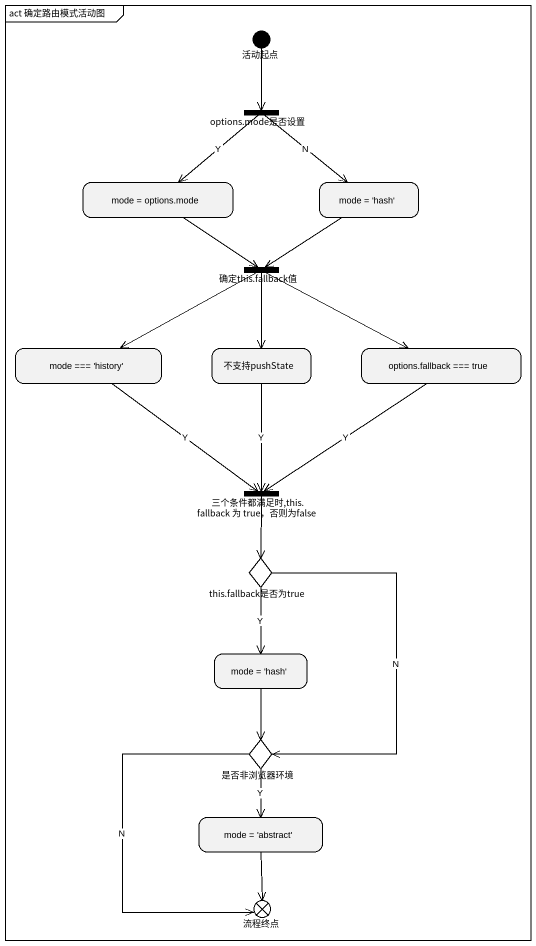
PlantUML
@startuml
mainframe act 确定路由模式活动图
hide empty description
state 活动起点 <<start>>
state "options.mode是否设置" as options_mode是否设置 <<fork>>
state "mode = options.mode" as mode_options_mode
state "mode = 'hash'" as mode_hash
state "确定this.fallback值" as 确定this_fallback值 <<fork>>
state "mode === 'history'" as mode_history
state 不支持pushState
state "options.fallback === true" as options_fallback_true
state "三个条件都满足时,this.fallback 为 true，否则为false" as 三个条件都满足时_this_fallback_为 <<join>>
state "this.fallback是否为true" as this_fallback是否为true <<choice>>
state "mode = 'hash'" as mode_hash_2
state 是否非浏览器环境 <<choice>>
state "mode = 'abstract'" as mode_abstract
state 流程终点 <<end>>
活动起点 --> options_mode是否设置
options_mode是否设置 --> mode_options_mode : Y
options_mode是否设置 --> mode_hash : N
mode_options_mode --> 确定this_fallback值
mode_hash --> 确定this_fallback值
确定this_fallback值 -left-> mode_history
确定this_fallback值 --> 不支持pushState
确定this_fallback值 -right-> options_fallback_true
mode_history --> 三个条件都满足时_this_fallback_为 : Y
不支持pushState --> 三个条件都满足时_this_fallback_为 : Y
options_fallback_true --> 三个条件都满足时_this_fallback_为 : Y
三个条件都满足时_this_fallback_为 --> this_fallback是否为true
this_fallback是否为true --> mode_hash_2 : Y
this_fallback是否为true --> 是否非浏览器环境 : N
mode_hash_2 --> 是否非浏览器环境
是否非浏览器环境 --> mode_abstract : Y
是否非浏览器环境 --> 流程终点 : N
mode_abstract --> 流程终点
@enduml
